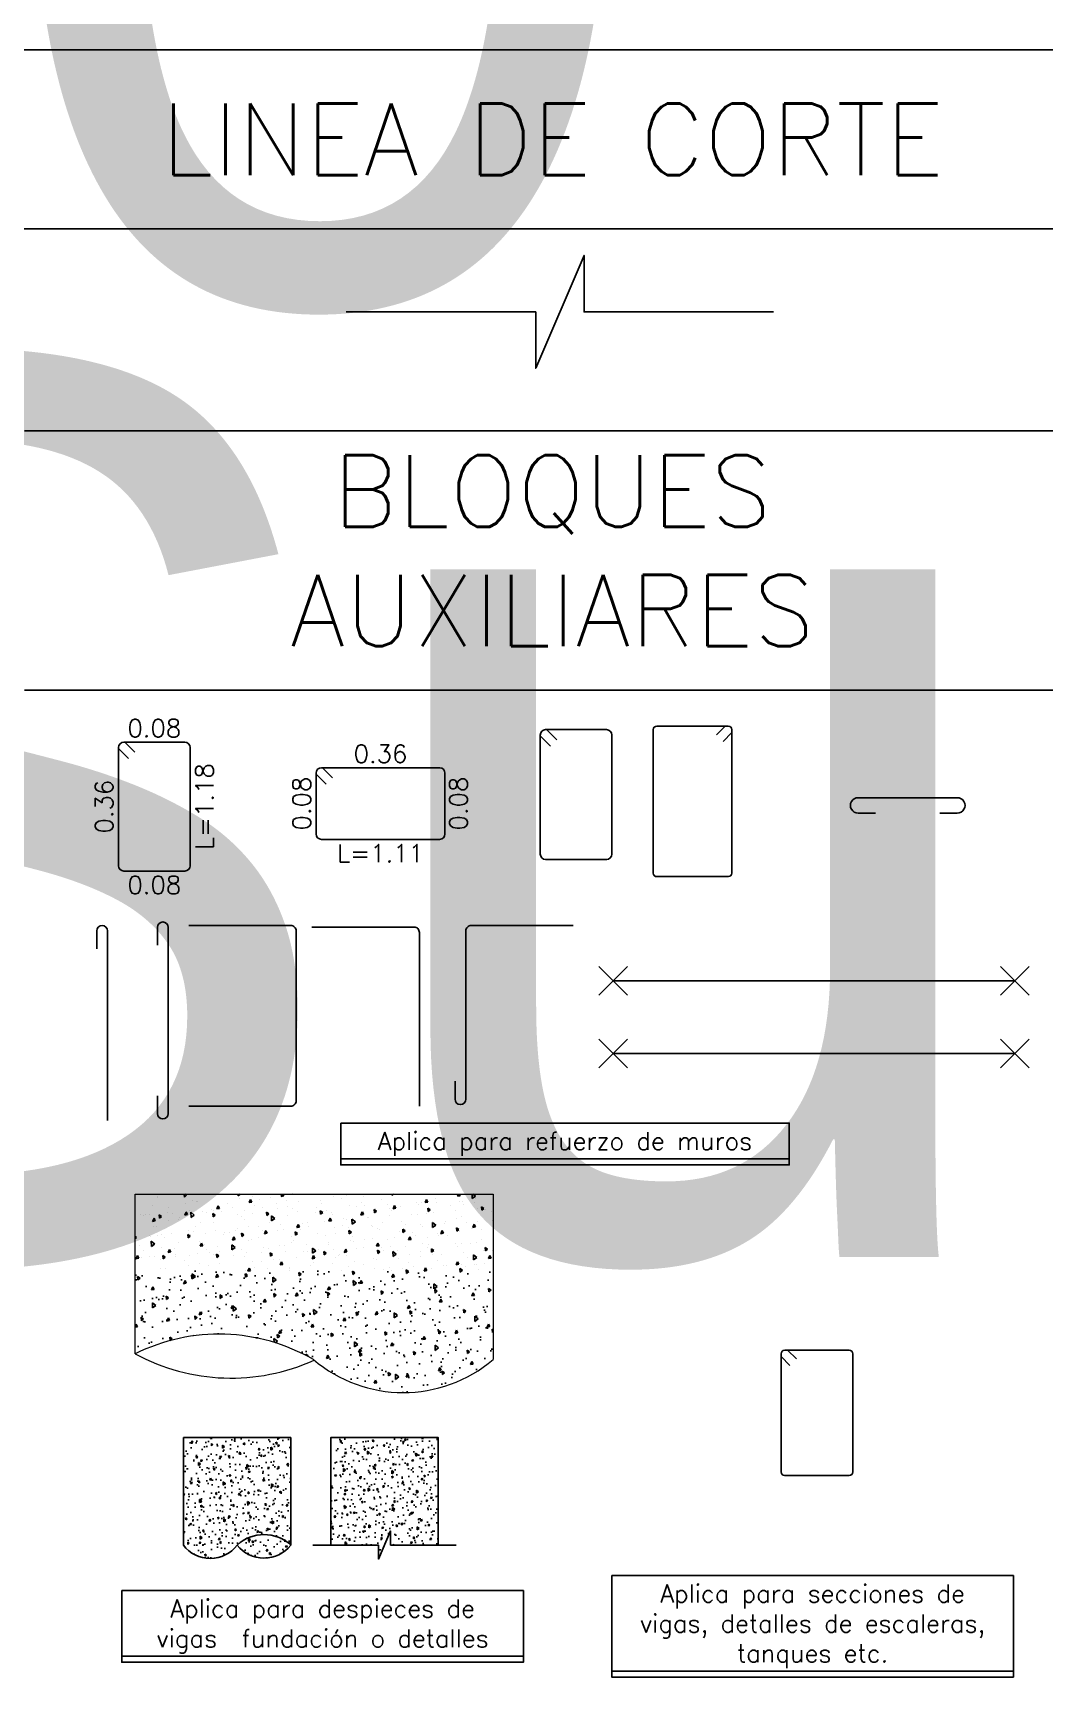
# Model space of a CAD drawing. Header units: millimetres. Extents: x -0.7 to 82.3, y -14.8 to 42.8.
# Drawn here: x 14.58 to 17.405, y 21.394 to 25.985 of the extents above; entities that cross this region are included whole.
import ezdxf
from ezdxf.enums import TextEntityAlignment as Align

# ---------------------------------------------------------------- set-up
doc = ezdxf.new("R2018")
doc.units = ezdxf.units.MM
doc.header["$LTSCALE"] = 0.01
doc.linetypes.add('DASHED2', pattern=[0.375, 0.25, -0.125])
for name, color, linetype in [('FC_BORDES', 4, 'Continuous'), ('FC_COTAS', 1, 'Continuous'), ('FC_ESTRIBOS', 3, 'Continuous'), ('FC_GANCHOS', 4, 'Continuous'), ('FC_HATCH', 253, 'Continuous'), ('FC_HATCH 252', 252, 'Continuous'), ('FC_LINEA CORTE', 1, 'Continuous'), ('FC_MALLA', 3, 'DASHED2'), ('FC_R-80', 11, 'Continuous'), ('FC_REFUERZO', 5, 'Continuous'), ('FC_REFUERZO 2', 1, 'Continuous'), ('FC_REFUERZO HORIZONTAL 2', 30, 'Continuous')]:
    doc.layers.add(name, color=color, linetype=linetype)
doc.styles.add('FC_TEXT', font='romans.shx', dxfattribs={"height": 0.002})
doc.styles.add('FC_TEXT1', font='romans.shx')
doc.styles.get("Standard").update_dxf_attribs({"font": 'romans.shx'})
pattern_1 = [(95, (0, 0), (0.04202839510373154, 0.03526601382144905), [0.005715, -0.062865]), (40.00000000000002, (0, 0), (-0.04800553594273248, 0.03305301857364583), [0.004572, -0.050292175251]), (145.4514447, (0.00350235514761192, 0.00293882491342106), (-0.00597713928889794, 0.06831903064105604), [0.00485700264, -0.05342707338]), (91.18419999999999, (-0.01077630734528298, 0.01077630734528298), (0.06642307296914114, 0.04858602386228116), [0.008572499999999999, -0.09429749999999999]), (141.63555761, (-0.005241061320019067, 0.01482514420581466), (-0.002125985242865572, 0.1028480290845883), [0.007285506941999999, -0.08014068244799999]), (36.18415117, (-0.01077630734528298, 0.01077630734528298), (-0.002125985237421649, 0.102848029084861), [0.006857990121, -0.07543791957599999]), (66, (-0.002694076836320746, 0.01347038418160373), (0.05385599379280498, 0.01046854472231946), [0.005714999999999999, -0.06286499999999999]), (11.00000000000004, (-0.002694076836320746, 0.01347038418160373), (-0.02596197795670367, 0.05218235795812635), [0.004572, -0.05029199999999999]), (116.451445, (0.001793922656025763, 0.01434276289640672), (0.02789401556271891, 0.06265090281040006), [0.00485700264, -0.05342698127999999]), (82.50000000000001, (0, 0), (-0.01728164072034312, 0.01859202410207609), [0, -0.04968239999999999, 0, -0.05105399999999999, 0, -0.05048249999999999]), (52.49999999999999, (0, 0), (-0.00707691819582746, 0.03542610008240769), [0, -0.0291084, 0, -0.0485394, 0, -0.0192405]), (12.5, (-0.01201558268999053, -0.01201558268999053), (0.02997835890975473, 0.02754785867481408), [0, -0.01905, 0, -0.059436, 0, -0.07886699999999999]), (2.499999999999997, (-0.01740373636263202, -0.01740373636263202), (0.02602917132546502, 0.03681671786433426), [0, -0.024765, 0, -0.0394716, 0, -0.05600699999999999])]

# ---------------------------------------------------------------- blocks, each defined once
blk = doc.blocks.new('*U16')
at = {"layer": 'FC_LINEA CORTE'}
blk.add_lwpolyline([(-0.0059673345464439, 7.93194e-11), (-0.0006749999888598, 3.91083e-11), (-0.0006749999979547, -0.0015749999990931), (0.0006749999979547, 0.0015749999990931), (0.0006750000075044, 1.819e-12), (0.0059673345464439, -3.22355e-11)], dxfattribs=at)
blk = doc.blocks.new('*U101')
at = {"layer": 'FC_R-80', "lineweight": 30, "ltscale": 0.9, "flags": 104}
blk.add_attdef('TEXTO', text='', height=0.0015, dxfattribs=at).set_placement((-0.01066422091125529, 0.002199999999996046), align=Align.TOP_LEFT)
blk = doc.blocks.new('*U65')
at = {"layer": 'FC_R-80', "lineweight": 30, "flags": 104}
blk.add_attdef('DIRECCIÓN', text='', height=0.002000000000000001, dxfattribs=at).set_placement((2.004546786338324e-06, 0.002353045629653362, 1.332946435e-09), align=Align.MIDDLE_CENTER)
blk = doc.blocks.new('*U112')
at = {"layer": 'FC_GANCHOS', "color": 0, "lineweight": -2}
blk.add_lwpolyline([(0.04895176597952135, -0.02152151533323376), (0.0004732813129395743, -0.02152151533323376, -1.022232852080456), (0.0004732813129395743, 0.02152151533323376), (0.27685511097985, 0.02152151533323452, -1.022232852080456), (0.2768551109800774, -0.02152151533323301), (0.2283766263133819, -0.02152151533323301)], format="xyb", dxfattribs=at)
blk = doc.blocks.new('*U109')
for p, q in [((-0.01804621668217329, -0.1099880613530372), (-0.04275695944344513, -0.08527731859199277)), ((-1.565443085446705e-05, -0.0913813697453602), (-0.02449228450670013, -0.06690473966973924))]:
    blk.add_line(p, q)
blk.add_lwpolyline([(-0.4100632572941307, 0.1100029017711884), (-0.00972471757082818, 0.1100119380194118, -0.414213562373095), (-1.565141410455814e-05, 0.1000119380194209), (-1.565443085446705e-05, -0.100015522100834, -0.434458133651148), (-0.00972472058757809, -0.1099880619805886), (-0.4100632603108807, -0.1099970982288119, -0.414213562373095), (-0.4200632603106442, -0.09999709822882104), (-0.4200630016046196, 0.100003355603142, -0.4143105933018402)], format="xyb", close=True)
blk = doc.blocks.new('*U108')
at = {"layer": 'FC_ESTRIBOS', "ltscale": 0.6}
blk.add_lwpolyline([(-0.08500000000000163, 0.01800000000000068), (0.08499999999999808, 0.01800000000000068, -0.414213562373095), (0.09999999999999865, 0.003000000000000114), (0.09999999999999865, -0.3296939458054702, -0.414213562373095), (0.08499999999999808, -0.3446939458054707), (-0.08500000000000163, -0.3446939458054707, -0.414213562373095), (-0.1000000000000022, -0.3296939458054702), (-0.1000000000000022, 0.003000000000000114, -0.414213562373095)], format="xyb", close=True, dxfattribs=at)
for points in [[(-0.1000000000000022, 0.0003223304703396934), (-0.07171572875254462, -0.02796194077712499)], [(-0.08232233047033766, 0.01800000000000068), (-0.05403805922288007, -0.01028427124746401)]]:
    blk.add_lwpolyline(points, dxfattribs=at)
blk = doc.blocks.new('*U114')
at = {"color": 0}
blk.add_line((1.545259532639157, 0), (0.0500000000001819, 0), dxfattribs=at)
at = {"layer": 'FC_REFUERZO 2', "ltscale": 0.9}
for p, q in [((-0.003333333333557661, 0.05333333333328484), (0.103333333333012, -0.05333333333328484)), ((0.103333333333012, 0.05333333333328481), (-0.003333333333557689, -0.05333333333328481)), ((1.598592865972442, 0.05333333333328485), (1.491926199305872, -0.05333333333328485)), ((1.491926199305872, 0.05333333333328482), (1.598592865972442, -0.05333333333328482))]:
    blk.add_line(p, q, dxfattribs=at)
blk = doc.blocks.new('*U140')
at = {"layer": 'FC_ESTRIBOS', "ltscale": 0.6}
blk.add_lwpolyline([(-0.08500000000000163, -0.01999999999999602), (0.08499999999999808, -0.01999999999999602, -0.414213562373095), (0.09999999999999865, -0.03499999999999659), (0.09999999999999865, -0.3650000000000034, -0.414213562373095), (0.08499999999999808, -0.380000000000004), (-0.08500000000000163, -0.380000000000004, -0.414213562373095), (-0.1000000000000022, -0.3650000000000034), (-0.1000000000000022, -0.03499999999999659, -0.414213562373095)], format="xyb", close=True, dxfattribs=at)
for points in [[(-0.1000000000000022, -0.03767766952965701), (-0.07171572875254462, -0.0659619407771217)], [(-0.08232233047033766, -0.01999999999999602), (-0.05403805922288007, -0.04828427124746071)]]:
    blk.add_lwpolyline(points, dxfattribs=at)
at = {"layer": 'FC_R-80', "char_height": 0.05, "attachment_point": 5, "style": 'FC_TEXT'}
for insert, width in [((0, 0.01891432054615194), 0.1600238095238095), ((0, -0.418914320546152), 0.1362142857142857)]:
    blk.add_mtext('0.08', dxfattribs=dict(at, insert=insert, width=width))
at = {"layer": 'FC_R-80', "char_height": 0.05, "attachment_point": 5, "rotation": 90, "style": 'FC_TEXT'}
for s, insert, width in [('L=1.18', (0.1400000000000013, -0.2), 0.2200238095238204), ('0.36', (-0.1400000000000013, -0.2), 0.09621428571429658)]:
    blk.add_mtext(s, dxfattribs=dict(at, insert=insert, width=width))
blk = doc.blocks.new('*U141')
at = {"layer": 'FC_ESTRIBOS', "ltscale": 0.6}
blk.add_lwpolyline([(0.03500000000000014, 0.1000000000000004), (0.3649999999999999, 0.1000000000000004, -0.414213562373095), (0.3800000000000004, 0.08499999999999985), (0.3800000000000004, -0.08499999999999985, -0.414213562373095), (0.3649999999999999, -0.1000000000000004), (0.03500000000000014, -0.1000000000000004, -0.414213562373095), (0.01999999999999957, -0.08499999999999985), (0.01999999999999957, 0.08499999999999985, -0.414213562373095)], format="xyb", close=True, dxfattribs=at)
for points in [[(0.03767766952966412, 0.1000000000000004), (0.0659619407771217, 0.07171572875253573)], [(0.01999999999999957, 0.08232233047033943), (0.04828427124745716, 0.05403805922287475)]]:
    blk.add_lwpolyline(points, dxfattribs=at)
at = {"layer": 'FC_R-80', "char_height": 0.05, "attachment_point": 5, "style": 'FC_TEXT'}
for s, insert, width in [('0.36', (0.2, 0.1389143205461484), 0.1200238095238118), ('L=1.11', (0.2, -0.1389143205462052), 0.2224047619047642)]:
    blk.add_mtext(s, dxfattribs=dict(at, insert=insert, width=width))
at = {"layer": 'FC_R-80', "char_height": 0.05, "width": 0.1362142857142886, "attachment_point": 5, "rotation": 90, "style": 'FC_TEXT'}
for insert in [(-0.01999999999999957, 0), (0.4179190165058962, 0)]:
    blk.add_mtext('0.08', dxfattribs=dict(at, insert=insert))
blk = doc.blocks.new('*U136')
at = {"layer": 'FC_MALLA', "color": 0, "linetype": 'Continuous'}
blk.add_lwpolyline([(0, 0), (-4.547473508864641e-13, 0.5290445314156607, 0.9985673783367047), (-0.03004303066654757, 0.5290445314154333), (-0.03004303066654757, 0.4790445314157061)], format="xyb", dxfattribs=at)
blk = doc.blocks.new('*U137')
at = {"layer": 'FC_MALLA', "color": 0, "linetype": 'Continuous'}
for points in [[(0, 0.4742184501776201, 0.4142135623775348), (-0.01500000000032742, 0.4892184501774928), (-0.3000000000001819, 0.4892184501774928)], [(0, 0, -0.4142135623775348), (-0.01500000000032742, -0.01499999999987267), (-0.3000000000001819, -0.01499999999987267)]]:
    blk.add_lwpolyline(points, format="xyb", dxfattribs=at)
blk.add_lwpolyline([(0, 0.4742184501776201), (0, 0)], dxfattribs=at)
blk = doc.blocks.new('*U135')
at = {"layer": 'FC_MALLA', "color": 0, "linetype": 'Continuous'}
blk.add_lwpolyline([(-0.03004303066609282, 0.04999999999911253), (-0.03004303066609282, -6.146194664324867e-13, 0.9985673783443185), (0, -1.069366817318951e-12), (-1.20792265079217e-13, 0.5200000096296258, 0.9985673783367047), (-0.03004303066621361, 0.5200000096293984), (-0.03004303066621361, 0.4700000096296712)], format="xyb", dxfattribs=at)
blk = doc.blocks.new('*U138')
at = {"layer": 'FC_MALLA', "color": 0, "linetype": 'Continuous'}
blk.add_lwpolyline([(0, 0.4850000000001273, 0.4142135623775348), (-0.01500000000032742, 0.5), (-0.3000000000001819, 0.5)], format="xyb", dxfattribs=at)
blk.add_lwpolyline([(0, 0.4850000000001273), (0, 0)], dxfattribs=at)
blk = doc.blocks.new('*U139')
at = {"layer": 'FC_MALLA', "color": 0, "linetype": 'Continuous'}
for points in [[(0, 0.4289925098247238, -0.4142135623775348), (0.01500000000032742, 0.4439925098245965), (0.3000000000001819, 0.4439925098245965)], [(-0.03004303066609282, 0.008992505009423724), (-0.03004303066609282, -0.04100749499030343, 0.9985673783439419), (0, -0.04100749499075818)]]:
    blk.add_lwpolyline(points, format="xyb", dxfattribs=at)
blk.add_lwpolyline([(0, 0.4289925098247238), (0, -0.04100749499075818)], dxfattribs=at)
blk = doc.blocks.new('*U134')
at = {"layer": 'FC_HATCH'}
h = blk.add_hatch(dxfattribs=at)
h.set_pattern_fill('AR-CONC', color=256, scale=0.0005, angle=45, style=0)
h.set_pattern_definition([(95, (0, 0), (0.07004732517288591, 0.0587766897024151), [0.009525, -0.104775]), (40.00000000000002, (0, 0), (-0.08000922657122081, 0.05508836428940973), [0.00762, -0.08382029208500001]), (145.4514447, (0.005837258579353201, 0.004898041522368434), (-0.009961898814829909, 0.1138650510684268), [0.008095004400000001, -0.0890451223]), (91.18419999999999, (-0.01796051224213831, 0.01796051224213831), (0.1107051216152352, 0.08097670643713525), [0.0142875, -0.1571625]), (141.63555761, (-0.008735102200031779, 0.02470857367635777), (-0.003543308738109305, 0.1714133818076473), [0.01214251157, -0.13356780408]), (36.18415117, (-0.01796051224213831, 0.01796051224213831), (-0.00354330872903609, 0.1714133818081016), [0.011429983535, -0.12572986596]), (66, (-0.004490128060534579, 0.02245064030267289), (0.08975998965467497, 0.01744757453719909), [0.009524999999999999, -0.104775]), (11.00000000000004, (-0.004490128060534579, 0.02245064030267289), (-0.04326996326117279, 0.08697059659687727), [0.00762, -0.08381999999999999]), (116.451445, (0.002989871093376274, 0.02390460482734454), (0.04649002593786486, 0.1044181713506668), [0.008095004400000001, -0.0890449688]), (82.50000000000001, (0, 0), (-0.0288027345339052, 0.03098670683679349), [0, -0.08280399999999999, 0, -0.08508999999999999, 0, -0.08413749999999999]), (52.49999999999999, (0, 0), (-0.01179486365971243, 0.05904350013734615), [0, -0.04851399999999999, 0, -0.080899, 0, -0.03206750000000001]), (12.5, (-0.02002597114998421, -0.02002597114998421), (0.04996393151625789, 0.0459130977913568), [0, -0.03175, 0, -0.09906000000000001, 0, -0.131445]), (2.499999999999997, (-0.02900622727105337, -0.02900622727105337), (0.04338195220910837, 0.06136119644055711), [0, -0.041275, 0, -0.065786, 0, -0.093345])])
edge = h.paths.add_edge_path()
edge.add_arc((0.2732577996453074, -0.1217260074967044), 0.4379588103703497, 230.980238146556, 251.5417544582447, ccw=False)
edge.add_arc((-0.2659395688374389, -0.9168376665930965), 0.5256429486571613, 59.91914881392182, 111.1235803122468)
edge.add_arc((-0.2660300363827446, -0.9179918339910955), 0.5266871970036422, 111.0691519822884, 116.3740499322771)
edge.add_line((-0.5000000018562787, -0.4461259009721062), (-0.5000000009149517, 1.13686837721616e-13))
edge.add_line((-0.5000000009149517, 1.13713162278384e-13), (0.500000000914951, 1.13713162278384e-13))
edge.add_line((0.500000000914951, 1.13713162278384e-13), (0.5000000000004541, -0.4619888453247541))
edge.add_arc((0.2487620072602112, -0.1663962710257465), 0.387937493646671, 252.8847627497194, 310.3627703155331, ccw=False)
at = {"layer": 'FC_HATCH', "lineweight": 15}
blk.add_lwpolyline([(-0.5, -0.4461258997058622), (-0.5, -1.13686837721616e-13), (0.5, 1.13713162278384e-13), (0.5, -0.461988845324072)], dxfattribs=at)
for centre, radius, start, end in [((-0.2660299812664562, -0.9179919677407041), 0.5266873416258635, 59.97357674415129, 116.3740485984152), ((-0.2323180046137168, 0.04786335521737332), 0.5618532144905405, 241.5477027560479, 294.4239602526088), ((0.2487620067936405, -0.1663962700689581), 0.3879374946776337, 229.6372297234495, 310.3627702765505)]:
    blk.add_arc(centre, radius, start, end, dxfattribs=at)
blk = doc.blocks.new('*U142')
at = {"layer": 'FC_HATCH'}
h = blk.add_hatch(dxfattribs=at)
h.set_pattern_fill('AR-CONC', color=256, scale=0.0003, angle=45, style=0)
h.set_pattern_definition(pattern_1)
edge = h.paths.add_edge_path()
edge.add_line((0.1500000000000199, -0.2999999999819654), (0.1500000000000057, -0.265391416763654))
edge.add_arc((0.1000000000082082, -0.3910503317312468), 0.1352411287664129, 68.30226561429522, 137.6820347622571)
edge.add_arc((0.0749999999897284, -0.241780116161495), 0.09494500973517668, 217.8209428628489, 322.1790574330166)
edge = h.paths.add_edge_path()
edge.add_line((-0.1499999999998494, 0), (-0.1499999999998494, -0.2999999999999883))
edge.add_arc((-0.07499999999991758, -0.2439540912172102), 0.09362768763179534, 216.7699821477516, 323.2300178522415)
edge.add_arc((0.1000000000082082, -0.391050331731206), 0.1352411287663833, 68.3022656142902, 137.6820347622608, ccw=False)
edge.add_line((0.1500000000000057, -0.2653914167636522), (0.1500000000000057, 0))
edge.add_line((0.1500000000000057, 0), (-0.1499999999998494, 0))
blk.add_lwpolyline([(-0.1500000000000057, 0), (0.1500000000000057, 0), (0.1500000000000057, -0.2999999999819636, 0.3922863216003235), (0, -0.2999999999999936, -0.5010903846540282), (-0.1499999999998494, -0.2999999999999936), (-0.1499999999998494, 0)], format="xyb", close=True, dxfattribs=at)
blk.add_lwpolyline([(-1.4210854715202e-14, -0.3000000000000185, 0.4896683453525044), (0.1500000000000057, -0.2999999999819636, 0.4800823550710376)], format="xyb", dxfattribs=at)
blk = doc.blocks.new('*U149')
at = {"layer": 'FC_LINEA CORTE'}
blk.add_lwpolyline([(-0.007999999999999998, 9.831901336962274e-11), (-0.0006749999888598, 3.91083e-11), (-0.0006749999979547, -0.0015749999990931), (0.0006749999979547, 0.0015749999990931), (0.0006750000075044, 1.819e-12), (0.007999999999999998, -5.123511336962273e-11)], dxfattribs=at)
blk = doc.blocks.new('*U143')
at = {"layer": 'FC_HATCH'}
h = blk.add_hatch(dxfattribs=at)
h.set_pattern_fill('AR-CONC', color=256, scale=0.0003, angle=45, style=0)
h.set_pattern_definition(pattern_1)
h.paths.add_polyline_path([(-0.1500000000009095, -0.2999999979463753), (-0.01687499972240449, -0.2999999990224743), (-0.01687499994977699, -0.3393749999775094), (0.01687499994795801, -0.2606250000228544), (0.0168750001867005, -0.2999999999547069), (0.1499999999990905, -0.3000000009189156), (0.1499999999990905, -1.819100425848319e-13), (-0.1500000000009095, -1.819239203726397e-13)])
blk.add_lwpolyline([(-0.1500000000009095, -0.3000000000001819), (-0.1500000000009095, -1.819100425848319e-13), (0.1499999999990905, -1.819100425848319e-13), (0.1499999999990905, -0.3000000000001819)], dxfattribs=at)
at = {"layer": 'FC_LINEA CORTE', "xscale": 25, "yscale": 25, "zscale": 25}
blk.add_blockref('*U149', (-9.094947017729282e-13, -0.3000000000001819), dxfattribs=at)
blk = doc.blocks.new('*U184')
at = {"layer": 'FC_ESTRIBOS', "ltscale": 0.6}
blk.add_lwpolyline([(0.08499999999999999, -0.075), (0.2650000000000014, -0.075, -0.414213562373095), (0.2750000000000014, -0.08499999999999999), (0.2750000000000014, -0.415, -0.414213562373095), (0.2650000000000014, -0.425), (0.08499999999999996, -0.425, -0.414213562373095), (0.07499999999999996, -0.415), (0.075, -0.08500000000000002, -0.414213562373095)], format="xyb", close=True, dxfattribs=at)
for points in [[(0.09330092464793584, -0.075), (0.117777554724087, -0.09947663007615119)], [(0.0747767690102329, -0.09311309822106989), (0.09940497580160614, -0.1177413050128962)]]:
    blk.add_lwpolyline(points, dxfattribs=at)

msp = doc.modelspace()

# ---------------------------------------------------------------- linework, layer by layer
at = {"layer": 'FC_BORDES', "ltscale": 1.5}
for points in [[(9.375277186554912, 25.93807522678878), (20.13709068775385, 25.93807522678878)], [(9.375277186554912, 25.43807522678878), (20.13709068775385, 25.43807522678878)], [(14.55731308478737, 24.87424225198687), (17.44663731245411, 24.87424225198687)], [(14.55731308478737, 24.14961761366833), (17.44663731245411, 24.14961761366833)]]:
    msp.add_lwpolyline(points, dxfattribs=at)
at = {"layer": 'FC_R-80'}
for points in [[(15.44021131084984, 22.94099120757927), (15.44021131084984, 22.8243245409126), (16.69309226323079, 22.8243245409126), (16.69309226323079, 22.94099120757927)], [(16.19721330377606, 21.6773342064455), (16.19721330377606, 21.39400087311217), (17.31914187520463, 21.39400087311217), (17.31914187520463, 21.6773342064455)], [(14.82855710631812, 21.63566753977884), (14.82855710631812, 21.43566753977884), (15.95048567774669, 21.43566753977884), (15.95048567774669, 21.63566753977884)]]:
    msp.add_lwpolyline(points, close=True, dxfattribs=at)

# ---------------------------------------------------------------- block references
for name, p in [('*U184', (16.59519402530907, 22.38187639755872)), ('*U143', (15.5623653488914, 22.06271847906163))]:
    msp.add_blockref(name, p)
at = {"layer": 'FC_COTAS'}
ref = msp.add_blockref('*U101', (10.87253826335032, 27.51375478627881), dxfattribs=dict(at, xscale=100, yscale=100, zscale=100))
lines = msp.add_mtext('0.30', dxfattribs={"layer": 'FC_R-80', "ltscale": 0.9, "insert": (9.806116172224788, 27.73375478627843), "char_height": 2.5, "attachment_point": 1})
ref.add_attrib('TEXTO', '', (9.806116172224788, 27.73375478627843), dxfattribs={"flags": 104}).embed_mtext(lines)
ref = msp.add_blockref('*U65', (13.24346495596292, 24.83170032757555), dxfattribs=dict(at, xscale=100, yscale=100, zscale=100))
lines = msp.add_mtext('Sube', dxfattribs={"layer": 'FC_R-80', "insert": (13.24366541064156, 25.06700489054088, 1.332946435e-07), "char_height": 2.5, "attachment_point": 1})
ref.add_attrib('DIRECCIÓN', '', (13.24366541064156, 25.06700489054088, 1.332946435e-07), dxfattribs={"flags": 104}).embed_mtext(lines)
at = {"layer": 'FC_ESTRIBOS'}
for name, p in [('*U140', (14.91959401709123, 24.02456756486129)), ('*U108', (16.09752742869613, 24.02147232136055)), ('*U141', (15.35132696873495, 23.83313241533474))]:
    msp.add_blockref(name, p, dxfattribs=at)
at = {"layer": 'FC_ESTRIBOS', "ltscale": 0.9, "rotation": 89.99999999999999}
msp.add_blockref('*U109', (16.42273030998996, 24.04919383851907), dxfattribs=at)
at = {"layer": 'FC_GANCHOS', "ltscale": 0.9}
msp.add_blockref('*U112', (16.88510596568355, 23.82791443326384), dxfattribs=at)
at = {"layer": 'FC_HATCH', "ltscale": 0.9}
msp.add_blockref('*U134', (15.36618450474066, 22.74289642411747), dxfattribs=at)
at = {"layer": 'FC_HATCH 252'}
msp.add_blockref('*U142', (15.15074603747061, 22.0627184790603), dxfattribs=at)
at = {"layer": 'FC_LINEA CORTE', "xscale": 100, "yscale": 100, "zscale": 100}
msp.add_blockref('*U16', (16.05244847989274, 25.20605930521354), dxfattribs=at)
at = {"layer": 'FC_MALLA'}
for name, p in [('*U136', (14.78878787043726, 22.94850099256422)), ('*U135', (14.95829488764566, 22.96741736560682)), ('*U137', (15.31556357204514, 23.00332706898704)), ('*U138', (15.65991487660097, 22.98832706898716)), ('*U139', (15.78952090524865, 23.04855300933993))]:
    msp.add_blockref(name, p, dxfattribs=at)
at = {"layer": 'FC_REFUERZO', "ltscale": 0.6, "xscale": 0.75, "yscale": 0.75, "zscale": 0.75}
msp.add_blockref('*U114', (16.16403881237666, 23.33787582476022), dxfattribs=at)
at = {"layer": 'FC_REFUERZO HORIZONTAL 2', "ltscale": 0.6, "xscale": 0.75, "yscale": 0.75, "zscale": 0.75}
msp.add_blockref('*U114', (16.16403881237666, 23.13490770183074), dxfattribs=at)

# ---------------------------------------------------------------- texts
at = {"layer": 'FC_R-80', "insert": (16.03152184652622, 25.68807522678878), "char_height": 0.2, "attachment_point": 5, "style": 'FC_TEXT1'}
msp.add_mtext('LINEA DE CORTE', dxfattribs=at)
at = {"layer": 'FC_R-80', "insert": (16.03152184652622, 24.53887187070733), "char_height": 0.2, "width": 1.649619047619048, "attachment_point": 5, "style": 'FC_TEXT1'}
msp.add_mtext('BLOQUES AUXILIARES', dxfattribs=at)
at = {"layer": 'FC_R-80', "char_height": 0.05, "attachment_point": 5, "style": 'FC_TEXT1', "bg_fill": 16, "box_fill_scale": 1.5, "bg_fill_color": 256, "bg_fill_transparency": 0}
for s, insert, width in [('Aplica para refuerzo de muros', (16.06665178704031, 22.88265787424594), 1.202880952380952), ('Aplica para secciones de vigas, detalles de escaleras, tanques etc.', (16.75817758949034, 21.53566753977884), 1.071928571428571), ('Aplica para despieces de vigas  fundación o detalles', (15.38952139203241, 21.53566753977884), 1.071928571428571)]:
    msp.add_mtext(s, dxfattribs=dict(at, insert=insert, width=width))

doc.saveas('drawing.dxf')
